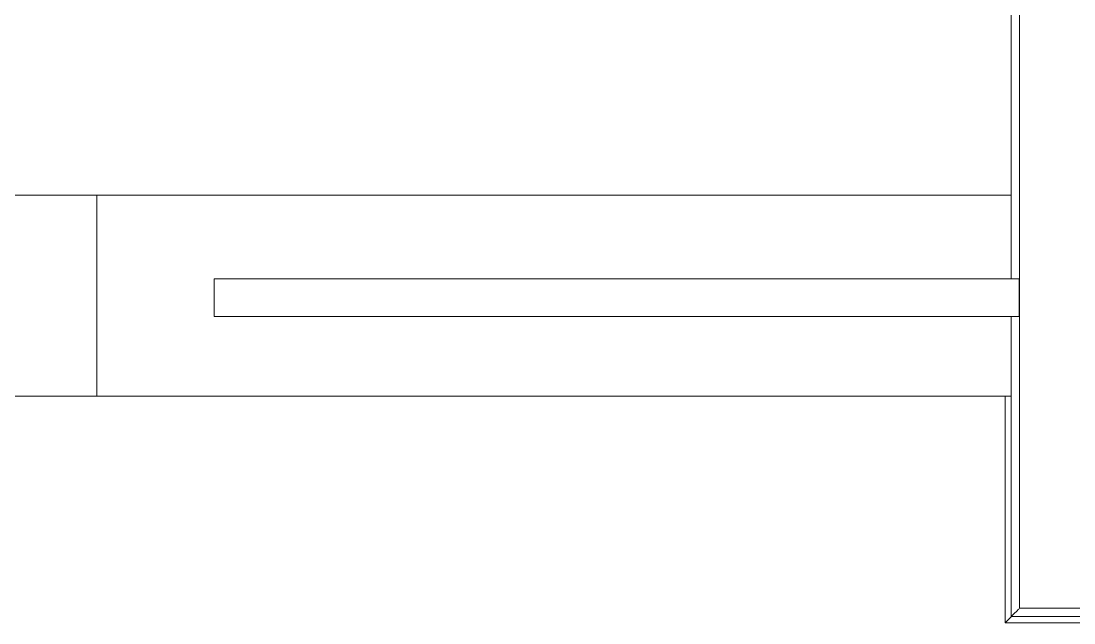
# Model space of a CAD drawing. Header units: inches. Extents: x 118 to 670, y -3413 to -2908.
# Drawn here: x 204.47 to 246.33, y -3353.32 to -3329.4 of the extents above; entities that cross this region are included whole.
import ezdxf

# ---------------------------------------------------------------- set-up
doc = ezdxf.new("R2010")
doc.units = ezdxf.units.IN
doc.header["$MEASUREMENT"] = 0
doc.layers.add('A-FLOR-HRAL', color=11, linetype='Continuous', lineweight=18)
doc.layers.add('Q-CASE', color=31, linetype='Continuous', lineweight=40)

# ---------------------------------------------------------------- blocks, each defined once
blk = doc.blocks.new('Casework 195 - Casework 2-721859-UNIT 3 - LOWER LEVEL')
at = {"layer": 'Q-CASE', "color": 8, "lineweight": 18}
for p, q in [((243.591, -3353.321), (243.591, -3344.314)), ((243.591, -3353.321), (243.849, -3353.062)), ((249.225, -3353.321), (243.591, -3353.321))]:
    blk.add_line(p, q, dxfattribs=at)
blk = doc.blocks.new('Casework 197 - Casework 11-723036-UNIT 3 - LOWER LEVEL')
at = {"layer": 'Q-CASE', "color": 8, "lineweight": 18}
for p, q in [((243.841, -3328.807), (243.841, -3339.402)), ((244.173, -3328.807), (244.173, -3352.492)), ((243.841, -3340.902), (243.841, -3352.824)), ((244.173, -3352.492), (249.568, -3352.492)), ((243.841, -3352.824), (249.431, -3352.824))]:
    blk.add_line(p, q, dxfattribs=at)
blk.add_open_spline([(243.842, -3352.824), (243.845, -3352.82), (243.886, -3352.779), (244.029, -3352.636), (244.129, -3352.536), (244.156, -3352.509)], degree=3, knots=[0.5555556, 0.5555556, 0.5555556, 0.5555556, 0.6666667, 0.7777778, 0.8131677, 0.8131677, 0.8131677, 0.8131677], dxfattribs=at)
blk = doc.blocks.new('Casework 198 - Casework 7-753394-UNIT 3 - LOWER LEVEL')
at = {"layer": 'Q-CASE', "color": 8, "lineweight": 18}
for p, q in [((117.787, -3329.234), (207.488, -3329.234)), ((207.488, -3329.234), (243.845, -3329.234)), ((207.488, -3329.234), (207.488, -3337.232)), ((207.488, -3337.232), (117.787, -3337.232)), ((243.845, -3337.232), (207.488, -3337.232))]:
    blk.add_line(p, q, dxfattribs=at)
blk = doc.blocks.new('Top Rail Type - Top Rail_Internal_-754325-UNIT 3 - LOWER LEVEL')
at = {"layer": 'A-FLOR-HRAL', "color": 8}
for p, q in [((244.147, -3339.641), (212.147, -3339.641)), ((212.147, -3340.483), (212.147, -3340.299)), ((244.147, -3340.299), (244.147, -3340.483)), ((212.147, -3341.141), (244.147, -3341.141))]:
    blk.add_line(p, q, dxfattribs=at)
blk = doc.blocks.new('Top Rail Type - Top Rail_Internal_-V2-UNIT 3 - LOWER LEVEL')
at = {"layer": 'A-FLOR-HRAL', "color": 8}
for p, q in [((212.147, -3339.641), (212.147, -3341.141)), ((212.147, -3339.641), (244.147, -3339.641)), ((244.147, -3339.641), (244.147, -3341.141)), ((212.147, -3341.141), (244.147, -3341.141))]:
    blk.add_line(p, q, dxfattribs=at)

msp = doc.modelspace()

# ---------------------------------------------------------------- block references
at = {"layer": 'A-FLOR-HRAL', "color": 8}
for name in ['Top Rail Type - Top Rail_Internal_-754325-UNIT 3 - LOWER LEVEL', 'Top Rail Type - Top Rail_Internal_-V2-UNIT 3 - LOWER LEVEL']:
    msp.add_blockref(name, (0, 0), dxfattribs=at)
at = {"layer": 'Q-CASE', "color": 8, "lineweight": 18}
for name, p in [('Casework 197 - Casework 11-723036-UNIT 3 - LOWER LEVEL', (0, -0.239)), ('Casework 195 - Casework 2-721859-UNIT 3 - LOWER LEVEL', (0, 0)), ('Casework 198 - Casework 7-753394-UNIT 3 - LOWER LEVEL', (0, -7.082))]:
    msp.add_blockref(name, p, dxfattribs=at)

doc.saveas('drawing.dxf')
